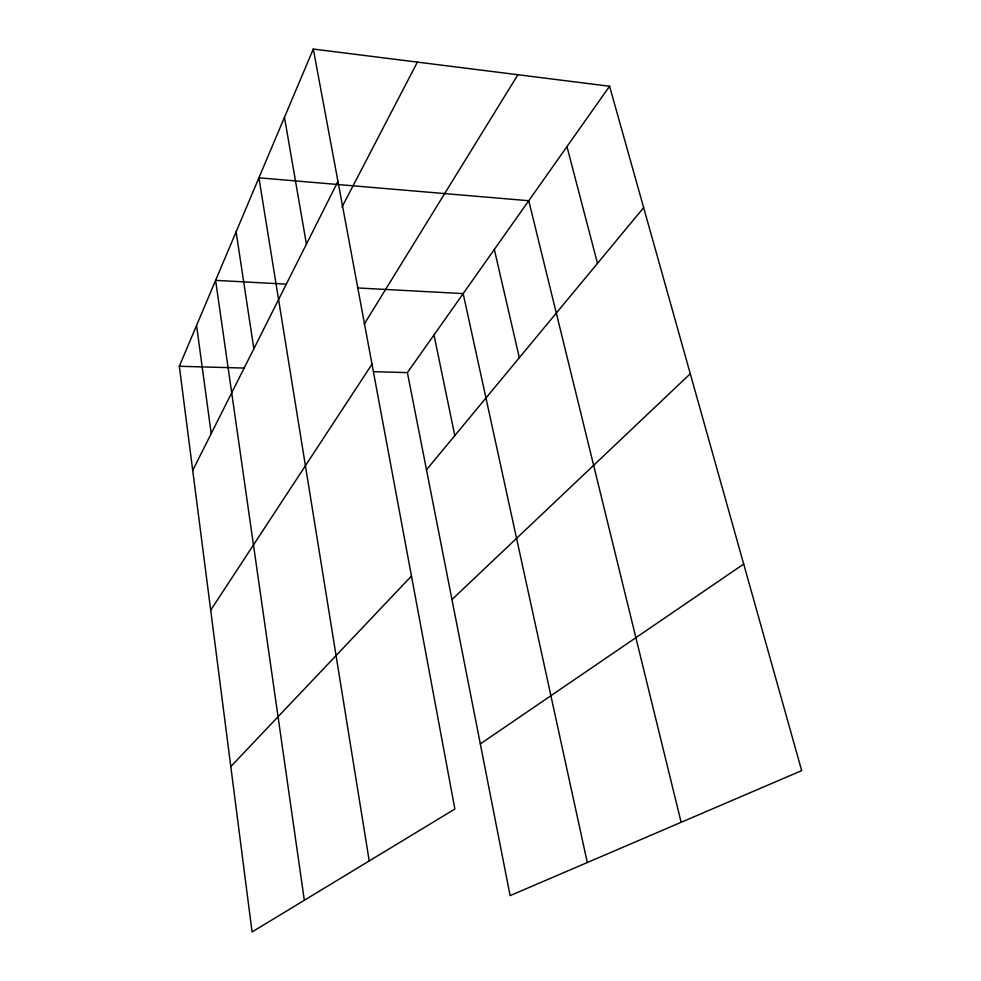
<?xml version="1.0" encoding="UTF-8"?>
<svg xmlns="http://www.w3.org/2000/svg" width="981" height="981" viewBox="0 0 981 981"><rect width="100%" height="100%" fill="white"/><g stroke="black" fill="none" stroke-linecap="round" stroke-linejoin="round"><path stroke-width="1.47" d="M313.295 49.05L454.877 809.018L252.068 931.95L179.327 366.269L313.295 49.05L609.581 86.242L801.673 770.625L510.108 895.628L407.397 372.608L609.581 86.242M192.717 470.402L337.955 181.387M341.94 207.199L417.366 62.11M364.159 324.233L517.907 74.74M210.694 610.182L372.007 364.184M426.477 469.776L643.659 207.641M230.805 766.566L411.48 576.043M451.959 599.563L690.281 373.761M480.31 743.929L743.696 564.063M179.327 366.269L244.477 368.083M373.773 371.676L407.397 372.608M286.452 284.159L215.612 280.358L304.318 900.276M357.427 287.948L463.179 293.601L587.288 862.532M566.957 146.623L597.49 263.362M681.145 822.299L528.759 200.725L258.923 177.806L369.224 860.938M494.338 249.456L519.329 357.697M433.994 334.938L454.792 435.589M284.478 117.291L306.415 244.159M236.102 231.835L253.834 348.77M196.568 325.459L211.209 433.602"/></g></svg>
